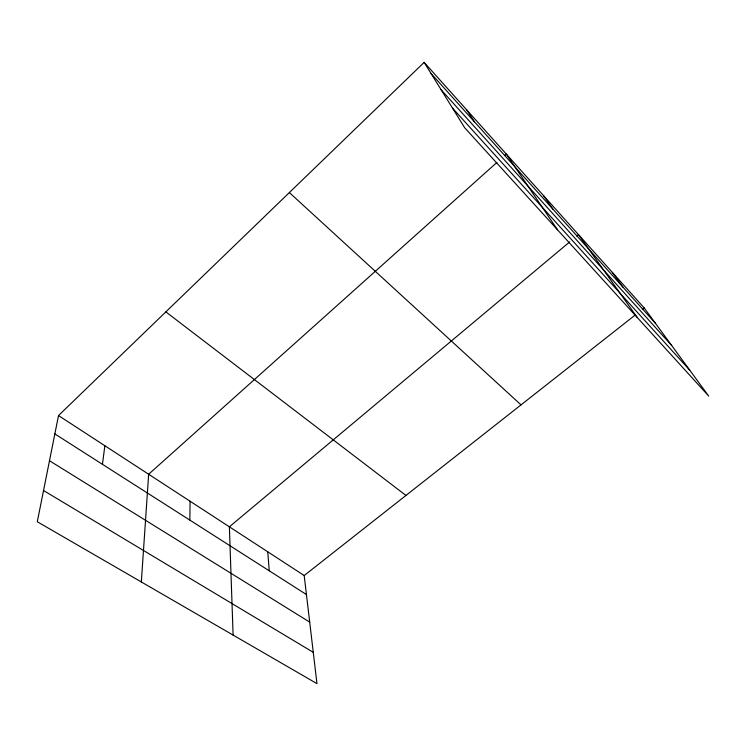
<?xml version="1.0" encoding="UTF-8"?>
<svg xmlns="http://www.w3.org/2000/svg" width="746" height="746" viewBox="0 0 746 746"><rect width="100%" height="100%" fill="white"/><g stroke="black" fill="none" stroke-linecap="round" stroke-linejoin="round"><path stroke-width="1.12" d="M189.838 520.102L190.09 501.237M141.339 581.973L148.65 474.251L496.883 162.46M102.454 464.31L104.86 445.735M58.514 415.559L37.3 521.752L316.966 683.625L304.191 575.53L58.514 415.559L424.148 62.375L644.199 307.949L708.7 396.07L464.655 127.706L424.148 62.375M504.576 155.569L506.282 154.04L557.523 229.824M569.683 241.928L229.376 526.816L233.106 635.088M576.705 236.053L578.458 234.589L637.364 317.628M304.191 575.53L635.172 315.054M642.39 309.376L644.199 307.949M43.538 490.523L313.264 652.33M49.488 460.748L309.693 622.108M54.85 433.92L306.438 594.553M165.854 311.884L405.945 495.447M289.373 192.561L521.034 404.882M452.505 108.114L689.77 370.212M441.1 89.725L671.689 345.51M430.983 73.406L655.37 323.223M612.317 272.383L623.013 287.201M543.498 195.573L552.982 209.234M466.586 109.737L474.447 121.794M267.758 551.807L269.259 570.811"/></g></svg>
